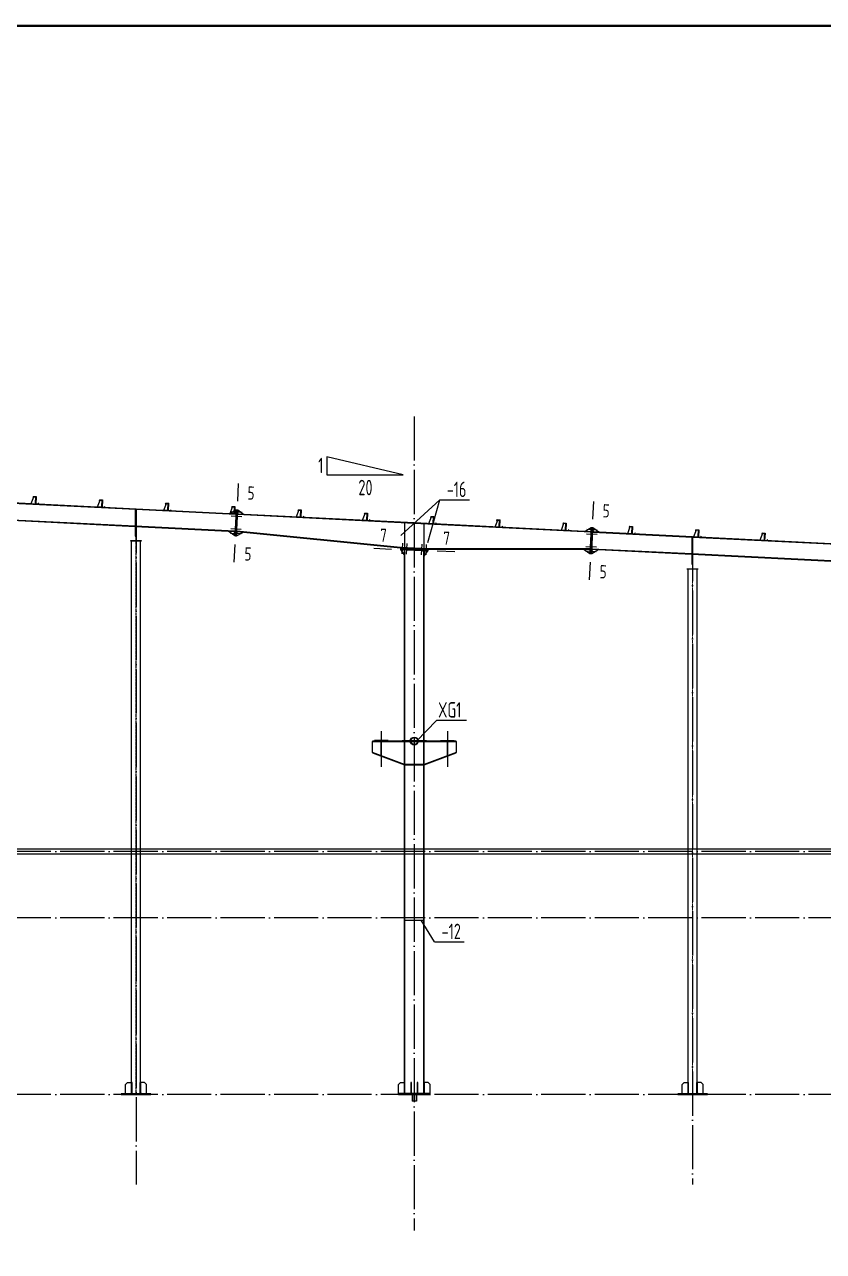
# Model space of a CAD drawing. Extents: x 447413 to 2975780, y -1432727 to 1301644.
# Drawn here: x 2674142 to 2692228, y -1015014 to -987253 of the extents above; entities that cross this region are included whole.
import ezdxf
from ezdxf.enums import TextEntityAlignment as Align

# ---------------------------------------------------------------- set-up
doc = ezdxf.new("R2010")
doc.units = 0
doc.header["$LTSCALE"] = 1000
doc.header["$MEASUREMENT"] = 0
for name, pattern in [('ACAD_ISO04W100', [30.5, 24, -3, 0.5, -3]), ('DOTE', [2.42, 2, -0.2, 0.02, -0.2]), ('线型4', [500, 150, -100, 150, -100])]:
    doc.linetypes.add(name, pattern=pattern)
for name, color, linetype in [('10', 7, 'Continuous'), ('114', 2, 'Continuous'), ('116', 1, 'Continuous'), ('14', 2, 'Continuous'), ('DOTE', 1, 'Continuous'), ('TDB_中实线', 7, 'Continuous'), ('TDB_中心线', 1, 'ACAD_ISO04W100'), ('THIN', 7, 'Continuous'), ('XG', 5, 'Continuous'), ('图框', 253, 'Continuous'), ('柱子', 3, 'Continuous'), ('钢板标注', 253, 'Continuous')]:
    doc.layers.add(name, color=color, linetype=linetype)
doc.layers.add('檩条', color=7, linetype='Continuous', lineweight=18)
doc.layers.add('门窗', color=3, linetype='线型4', lineweight=18)
doc.styles.add('PkpmHz', font='Pkpmeng', dxfattribs={"width": 0.6, "bigfont": 'hztxt'})
doc.styles.add('TSSD_Label', font='Tssdeng.shx', dxfattribs={"width": 0.7, "bigfont": 'hztxt.shx'})

# ---------------------------------------------------------------- blocks, each defined once
blk = doc.blocks.new('A$C3FEA3028')
at = {"layer": 'DOTE', "linetype": 'DOTE', "ltscale": 2}
blk.add_line((63, 169), (63, 0), dxfattribs=at)
at = {"layer": 'TDB_中实线'}
for p, q in [((5, 154), (-45, 0)), ((55, 154), (5, 154)), ((55, 160), (55, 0)), ((61, 26), (56, 26)), ((61, 0), (-45, 0))]:
    blk.add_line(p, q, dxfattribs=at)
at = {"layer": 'TDB_中实线', "const_width": 3.75}
for points in [[(64, 127), (53, 127)], [(64, 63), (53, 63)]]:
    blk.add_lwpolyline(points, dxfattribs=at)
at = {"layer": 'TDB_中实线'}
blk.add_lwpolyline([(61, 26), (55, 26), (55, 160), (61, 160)], close=True, dxfattribs=at)
at = {"layer": 'TDB_中心线', "ltscale": 20}
for p, q in [((67, 127), (51, 127)), ((67, 63), (51, 63))]:
    blk.add_line(p, q, dxfattribs=at)
at = {"layer": '檩条'}
blk.add_lwpolyline([(3, 164), (61, 164), (61, 0), (116, 0), (128, 23), (124, 25), (113, 4), (64, 4), (64, 169), (0, 169), (-12, 146), (-8, 144), (3, 164)], dxfattribs=at)
blk = doc.blocks.new('A$C6B0021A6')
at = {"layer": '图框', "color": 153, "const_width": 58, "elevation": -84000}
blk.add_lwpolyline([(111420, 1020), (2520, 1020), (2520, 83120), (111420, 83120)], close=True, dxfattribs=at)

msp = doc.modelspace()

# ---------------------------------------------------------------- linework, layer by layer
msp.add_line((2683543.5, -998010, 126000), (2682656.7, -998810.9, 126000))
at = {"color": 4, "elevation": 126000}
msp.add_lwpolyline([(2720975.7, -1005912.5), (2626735.7, -1005913.7), (2626735.7, -1006015.1), (2720975.7, -1006014)], close=True, dxfattribs=at)
at = {"layer": '10'}
for p, q in [((2678980.2, -997640.3, 126000), (2678960.2, -998039.8, 126000)), ((2687020.2, -998042.3, 126000), (2687000.2, -998441.8, 126000)), ((2678891.3, -999418, 126000), (2678911.3, -999018.5, 126000)), ((2682051.3, -999102.1, 126000), (2682450.9, -999120.2, 126000)), ((2683879.9, -999184.7, 126000), (2683480.4, -999166.7, 126000)), ((2686931.2, -999820, 126000), (2686951.2, -999420.5, 126000))]:
    msp.add_line(p, q, dxfattribs=at)
at = {"layer": '114'}
for p, q in [((2679067.8, -998290.5, 126000), (2678828.1, -998278.5, 126000)), ((2679062.7, -998392.3, 126000), (2678823, -998380.3, 126000)), ((2679043.4, -998779.8, 126000), (2678803.7, -998767.9, 126000)), ((2679048.4, -998678, 126000), (2678808.7, -998666, 126000)), ((2687102.7, -998794.3, 126000), (2686863, -998782.3, 126000)), ((2687107.8, -998692.4, 126000), (2686868.1, -998680.5, 126000)), ((2682691.2, -999231.1, 126000), (2682702.1, -998991.4, 126000)), ((2682791.1, -999235.6, 126000), (2682802, -998995.9, 126000)), ((2683131.2, -999251, 126000), (2683142.1, -999011.2, 126000)), ((2683231.1, -999255.5, 126000), (2683242, -999015.8, 126000)), ((2687088.4, -999080, 126000), (2686848.7, -999068, 126000)), ((2687083.3, -999181.8, 126000), (2686843.6, -999169.9, 126000))]:
    msp.add_line(p, q, dxfattribs=at)
at = {"layer": '114', "color": 1, "lineweight": 70}
for p, q in [((2678967.9, -998285.5, 126000), (2678928, -998283.5, 126000)), ((2678962.9, -998387.3, 126000), (2678922.9, -998385.3, 126000)), ((2678943.5, -998774.9, 126000), (2678903.5, -998772.9, 126000)), ((2678948.6, -998673, 126000), (2678908.6, -998671, 126000)), ((2687002.8, -998789.3, 126000), (2686962.9, -998787.3, 126000)), ((2687007.9, -998687.5, 126000), (2686968, -998685.5, 126000)), ((2682695.8, -999131.2, 126000), (2682697.6, -999091.3, 126000)), ((2682795.7, -999135.7, 126000), (2682797.5, -999095.8, 126000)), ((2683135.8, -999151.1, 126000), (2683137.6, -999111.1, 126000)), ((2683235.7, -999155.6, 126000), (2683237.5, -999115.7, 126000)), ((2686988.5, -999075, 126000), (2686948.6, -999073, 126000)), ((2686983.4, -999176.8, 126000), (2686943.5, -999174.8, 126000))]:
    msp.add_line(p, q, dxfattribs=at)
at = {"layer": '116', "ltscale": 0.1}
for p, q in [((2682915.7, -1011464.4, 126000), (2682915.7, -1011614.4, 126000)), ((2682924.2, -1011464.4, 126000), (2682924.2, -1011614.4, 126000)), ((2683007.2, -1011464.4, 126000), (2683007.2, -1011614.4, 126000)), ((2683015.7, -1011464.4, 126000), (2683015.7, -1011614.4, 126000)), ((2683015.7, -1011614.4, 126000), (2682915.7, -1011614.4, 126000))]:
    msp.add_line(p, q, dxfattribs=at)
at = {"layer": '14'}
for p, q in [((2676660.7, -998227.2, 126000), (2676648.7, -998226.6, 126000)), ((2676648.7, -998226.6, 126000), (2676648.7, -998603, 126000)), ((2676660.7, -998603.7, 126000), (2676660.7, -998227.2, 126000)), ((2678930.2, -998238.5, 126000), (2678790.9, -998321.7, 126000)), ((2678930.2, -998238.5, 126000), (2678901.3, -998817.8, 126000)), ((2678950.2, -998239.5, 126000), (2678921.3, -998818.8, 126000)), ((2678921.3, -998818.8, 126000), (2678950.2, -998239.5, 126000)), ((2678926.8, -998308.4, 126000), (2678930.2, -998238.5, 126000)), ((2678950.2, -998239.5, 126000), (2678930.2, -998238.5, 126000)), ((2678941.2, -998819.8, 126000), (2678970.2, -998240.5, 126000)), ((2678970.2, -998240.5, 126000), (2678950.2, -998239.5, 126000)), ((2678970.2, -998240.5, 126000), (2678966.7, -998310.4, 126000)), ((2679100.5, -998337.1, 126000), (2678970.2, -998240.5, 126000)), ((2678790.9, -998321.7, 126000), (2678905.8, -998327.4, 126000)), ((2678905.8, -998327.4, 126000), (2678926.8, -998308.4, 126000)), ((2678966.7, -998310.4, 126000), (2678985.7, -998331.4, 126000)), ((2678985.7, -998331.4, 126000), (2679100.5, -998337.1, 126000)), ((2682750.7, -998531.7, 126000), (2682740.7, -998531.2, 126000)), ((2682740.7, -998531.2, 126000), (2682740.7, -999093.2, 126000)), ((2682750.7, -999093.7, 126000), (2682750.7, -998531.7, 126000)), ((2683190.7, -998553.7, 126000), (2683180.7, -998553.2, 126000)), ((2683180.7, -998553.2, 126000), (2683180.7, -999113.1, 126000)), ((2683190.7, -999113.5, 126000), (2683190.7, -998553.7, 126000)), ((2676648.7, -998603, 126000), (2676660.7, -998603.7, 126000)), ((2676660.7, -998615.6, 126000), (2676648.7, -998615, 126000)), ((2676648.7, -998615, 126000), (2676648.7, -998830.9, 126000)), ((2676648.7, -998830.9, 126000), (2676660.7, -998830.9, 126000)), ((2676660.7, -998830.9, 126000), (2676660.7, -998615.6, 126000)), ((2676670.7, -998715.9, 126000), (2676660.7, -998715.9, 126000)), ((2676660.7, -998715.9, 126000), (2676660.7, -998930.9, 126000)), ((2676670.7, -998930.9, 126000), (2676670.7, -998715.9, 126000)), ((2678770.9, -998721.2, 126000), (2678901.3, -998817.8, 126000)), ((2678885.8, -998726.9, 126000), (2678770.9, -998721.2, 126000)), ((2678904.8, -998747.9, 126000), (2678885.8, -998726.9, 126000)), ((2678901.3, -998817.8, 126000), (2678904.8, -998747.9, 126000)), ((2678901.3, -998817.8, 126000), (2678921.3, -998818.8, 126000)), ((2678921.3, -998818.8, 126000), (2678941.2, -998819.8, 126000)), ((2678941.2, -998819.8, 126000), (2679080.1, -998743.4, 126000)), ((2678944.7, -998749.9, 126000), (2678941.2, -998819.8, 126000)), ((2678965.6, -998731.9, 126000), (2678944.7, -998749.9, 126000)), ((2679080.1, -998743.4, 126000), (2678965.6, -998731.9, 126000)), ((2686970.2, -998640.5, 126000), (2686830.9, -998723.7, 126000)), ((2686830.9, -998723.7, 126000), (2686945.7, -998729.4, 126000)), ((2686970.2, -998640.5, 126000), (2686941.2, -999219.8, 126000)), ((2686945.7, -998729.4, 126000), (2686966.7, -998710.4, 126000)), ((2686990.2, -998641.5, 126000), (2686961.2, -999220.8, 126000)), ((2686961.2, -999220.8, 126000), (2686990.2, -998641.5, 126000)), ((2686966.7, -998710.4, 126000), (2686970.2, -998640.5, 126000)), ((2686990.2, -998641.5, 126000), (2686970.2, -998640.5, 126000)), ((2686981.2, -999221.8, 126000), (2687010.2, -998642.5, 126000)), ((2687010.2, -998642.5, 126000), (2686990.2, -998641.5, 126000)), ((2687010.2, -998642.5, 126000), (2687006.7, -998712.4, 126000)), ((2687006.7, -998712.4, 126000), (2687025.6, -998733.4, 126000)), ((2687140.5, -998739.1, 126000), (2687010.2, -998642.5, 126000)), ((2687025.6, -998733.4, 126000), (2687140.5, -998739.1, 126000)), ((2676545.7, -998940.9, 126000), (2676545.7, -998930.9, 126000)), ((2676545.7, -998930.9, 126000), (2676785.7, -998930.9, 126000)), ((2676785.7, -998940.9, 126000), (2676545.7, -998940.9, 126000)), ((2676660.7, -998930.9, 126000), (2676670.7, -998930.9, 126000)), ((2676785.7, -998930.9, 126000), (2676785.7, -998940.9, 126000)), ((2682651.6, -999109.2, 126000), (2682650.7, -999129.2, 126000)), ((2682652.5, -999089.2, 126000), (2682651.6, -999109.2, 126000)), ((2682651.6, -999109.2, 126000), (2683281.5, -999137.7, 126000)), ((2683281.5, -999137.7, 126000), (2682651.6, -999109.2, 126000)), ((2683282.4, -999117.7, 126000), (2682652.5, -999089.2, 126000)), ((2682740.7, -999093.2, 126000), (2682750.7, -999093.7, 126000)), ((2683180.7, -999113.1, 126000), (2683190.7, -999113.5, 126000)), ((2683281.5, -999137.7, 126000), (2683282.4, -999117.7, 126000)), ((2689260.7, -998857.2, 126000), (2689248.7, -998856.6, 126000)), ((2689248.7, -998856.6, 126000), (2689248.7, -999233, 126000)), ((2689260.7, -999233.6, 126000), (2689260.7, -998857.2, 126000)), ((2682650.7, -999129.2, 126000), (2683280.6, -999157.6, 126000)), ((2682655.8, -999129.4, 126000), (2682740.7, -999263.2, 126000)), ((2682720.7, -999132.3, 126000), (2682655.8, -999129.4, 126000)), ((2682740.7, -999153.2, 126000), (2682720.7, -999132.3, 126000)), ((2682740.7, -999263.2, 126000), (2682740.7, -999153.2, 126000)), ((2683210.7, -999154.5, 126000), (2683190.7, -999173.6, 126000)), ((2683190.7, -999283.6, 126000), (2683275.6, -999157.4, 126000)), ((2683190.7, -999173.6, 126000), (2683190.7, -999283.6, 126000)), ((2683275.6, -999157.4, 126000), (2683210.7, -999154.5, 126000)), ((2683280.6, -999157.6, 126000), (2683281.5, -999137.7, 126000)), ((2686810.7, -999129.9, 126000), (2686941.2, -999219.8, 126000)), ((2686925.7, -999129.9, 126000), (2686810.7, -999129.9, 126000)), ((2686944.7, -999149.9, 126000), (2686925.7, -999129.9, 126000)), ((2686941.2, -999219.8, 126000), (2686944.7, -999149.9, 126000)), ((2686941.2, -999219.8, 126000), (2686961.2, -999220.8, 126000)), ((2686961.2, -999220.8, 126000), (2686981.2, -999221.8, 126000)), ((2686981.2, -999221.8, 126000), (2687120.5, -999138.6, 126000)), ((2686984.7, -999151.9, 126000), (2686981.2, -999221.8, 126000)), ((2687005.7, -999132.9, 126000), (2686984.7, -999151.9, 126000)), ((2687120.5, -999138.6, 126000), (2687005.7, -999132.9, 126000)), ((2689248.7, -999233, 126000), (2689260.7, -999233.6, 126000)), ((2689260.7, -999245.7, 126000), (2689248.7, -999245.1, 126000)), ((2689248.7, -999245.1, 126000), (2689248.7, -999465.9, 126000)), ((2689260.7, -999465.9, 126000), (2689260.7, -999245.7, 126000)), ((2689270.7, -999345.9, 126000), (2689260.7, -999345.9, 126000)), ((2689260.7, -999345.9, 126000), (2689260.7, -999565.9, 126000)), ((2689270.7, -999565.9, 126000), (2689270.7, -999345.9, 126000)), ((2689145.7, -999575.9, 126000), (2689145.7, -999565.9, 126000)), ((2689145.7, -999565.9, 126000), (2689385.7, -999565.9, 126000)), ((2689385.7, -999575.9, 126000), (2689145.7, -999575.9, 126000)), ((2689248.7, -999465.9, 126000), (2689260.7, -999465.9, 126000)), ((2689260.7, -999565.9, 126000), (2689270.7, -999565.9, 126000)), ((2689385.7, -999565.9, 126000), (2689385.7, -999575.9, 126000)), ((2682740.7, -1003464.4, 126000), (2682015.7, -1003464.4, 126000)), ((2682015.7, -1003464.4, 126000), (2682015.7, -1003476.4, 126000)), ((2682015.7, -1003722.4, 126000), (2682015.7, -1003476.4, 126000)), ((2682015.7, -1003476.4, 126000), (2682740.7, -1003476.4, 126000)), ((2682015.7, -1003476.4, 126000), (2682740.7, -1003476.4, 126000)), ((2682370.7, -1003452.4, 126000), (2682060.7, -1003452.4, 126000)), ((2682060.7, -1003452.4, 126000), (2682060.7, -1003464.4, 126000)), ((2682060.7, -1003464.4, 126000), (2682370.7, -1003464.4, 126000)), ((2682221.2, -1003476.4, 126000), (2682210.2, -1003476.4, 126000)), ((2682210.2, -1003476.4, 126000), (2682210.2, -1003794.8, 126000)), ((2682221.2, -1003798.9, 126000), (2682221.2, -1003476.4, 126000)), ((2682370.7, -1003464.4, 126000), (2682370.7, -1003452.4, 126000)), ((2682740.7, -1003476.4, 126000), (2682740.7, -1003464.4, 126000)), ((2682740.7, -1003476.4, 126000), (2682740.7, -1003992.4, 126000)), ((2683178.7, -1003464.4, 126000), (2682752.7, -1003464.4, 126000)), ((2682752.7, -1003464.4, 126000), (2682752.7, -1003475.4, 126000)), ((2682752.7, -1003475.4, 126000), (2683178.7, -1003475.4, 126000)), ((2683178.7, -1003475.4, 126000), (2683178.7, -1003464.4, 126000)), ((2683915.7, -1003464.4, 126000), (2683190.7, -1003464.4, 126000)), ((2683190.7, -1003464.4, 126000), (2683190.7, -1003476.4, 126000)), ((2683190.7, -1003992.4, 126000), (2683190.7, -1003476.4, 126000)), ((2683190.7, -1003476.4, 126000), (2683915.7, -1003476.4, 126000)), ((2683190.7, -1003476.4, 126000), (2683915.7, -1003476.4, 126000)), ((2683560.7, -1003452.4, 126000), (2683870.7, -1003452.4, 126000)), ((2683560.7, -1003464.4, 126000), (2683560.7, -1003452.4, 126000)), ((2683870.7, -1003464.4, 126000), (2683560.7, -1003464.4, 126000)), ((2683721.2, -1003476.4, 126000), (2683710.2, -1003476.4, 126000)), ((2683710.2, -1003476.4, 126000), (2683710.2, -1003798.9, 126000)), ((2683721.2, -1003794.8, 126000), (2683721.2, -1003476.4, 126000)), ((2683870.7, -1003452.4, 126000), (2683870.7, -1003464.4, 126000)), ((2683915.7, -1003476.4, 126000), (2683915.7, -1003464.4, 126000)), ((2683915.7, -1003476.4, 126000), (2683915.7, -1003722.4, 126000)), ((2682740.7, -1003992.4, 126000), (2682015.7, -1003722.4, 126000)), ((2682740.7, -1003992.4, 126000), (2682015.7, -1003722.4, 126000)), ((2682015.7, -1003722.4, 126000), (2682015.7, -1003734.4, 126000)), ((2682015.7, -1003734.4, 126000), (2682740.7, -1004004.4, 126000)), ((2682210.2, -1003794.8, 126000), (2682221.2, -1003798.9, 126000)), ((2683915.7, -1003722.4, 126000), (2683190.7, -1003992.4, 126000)), ((2683915.7, -1003722.4, 126000), (2683190.7, -1003992.4, 126000)), ((2683190.7, -1004004.4, 126000), (2683915.7, -1003734.4, 126000)), ((2683710.2, -1003798.9, 126000), (2683721.2, -1003794.8, 126000)), ((2683915.7, -1003734.4, 126000), (2683915.7, -1003722.4, 126000)), ((2682740.7, -1004004.4, 126000), (2682740.7, -1003992.4, 126000)), ((2683178.7, -1003993.4, 126000), (2682752.7, -1003993.4, 126000)), ((2682752.7, -1003993.4, 126000), (2682752.7, -1004004.4, 126000)), ((2682752.7, -1004004.4, 126000), (2683178.7, -1004004.4, 126000)), ((2683178.7, -1004004.4, 126000), (2683178.7, -1003993.4, 126000)), ((2683190.7, -1003992.4, 126000), (2683190.7, -1004004.4, 126000)), ((2682605.7, -1011237.4, 126000), (2682650.7, -1011192.4, 126000)), ((2682605.7, -1011442.4, 126000), (2682605.7, -1011237.4, 126000)), ((2682650.7, -1011192.4, 126000), (2682740.7, -1011192.4, 126000)), ((2682740.7, -1011192.4, 126000), (2682740.7, -1011422.4, 126000)), ((2682750.7, -1011192.4, 126000), (2682740.7, -1011192.4, 126000)), ((2682740.7, -1011192.4, 126000), (2682740.7, -1011442.4, 126000)), ((2682750.7, -1011442.4, 126000), (2682750.7, -1011192.4, 126000)), ((2682900, -1011192.4, 126000), (2682884, -1011192.4, 126000)), ((2682884, -1011192.4, 126000), (2682884, -1011442.4, 126000)), ((2682900, -1011442.4, 126000), (2682900, -1011192.4, 126000)), ((2683047.4, -1011192.4, 126000), (2683031.4, -1011192.4, 126000)), ((2683031.4, -1011192.4, 126000), (2683031.4, -1011442.4, 126000)), ((2683047.4, -1011442.4, 126000), (2683047.4, -1011192.4, 126000)), ((2683190.7, -1011192.4, 126000), (2683180.7, -1011192.4, 126000)), ((2683180.7, -1011192.4, 126000), (2683180.7, -1011442.4, 126000)), ((2683280.7, -1011192.4, 126000), (2683190.7, -1011192.4, 126000)), ((2683190.7, -1011192.4, 126000), (2683190.7, -1011422.4, 126000)), ((2683190.7, -1011442.4, 126000), (2683190.7, -1011192.4, 126000)), ((2683325.7, -1011237.4, 126000), (2683280.7, -1011192.4, 126000)), ((2683325.7, -1011442.4, 126000), (2683325.7, -1011237.4, 126000)), ((2683325.7, -1011442.4, 126000), (2682605.7, -1011442.4, 126000)), ((2682605.7, -1011442.4, 126000), (2682605.7, -1011464.4, 126000)), ((2682720.7, -1011442.4, 126000), (2682605.7, -1011442.4, 126000)), ((2682605.7, -1011464.4, 126000), (2683325.7, -1011464.4, 126000)), ((2682740.7, -1011422.4, 126000), (2682720.7, -1011442.4, 126000)), ((2682740.7, -1011442.4, 126000), (2682750.7, -1011442.4, 126000)), ((2682884, -1011442.4, 126000), (2682900, -1011442.4, 126000)), ((2683031.4, -1011442.4, 126000), (2683047.4, -1011442.4, 126000)), ((2683180.7, -1011442.4, 126000), (2683190.7, -1011442.4, 126000)), ((2683190.7, -1011422.4, 126000), (2683210.7, -1011442.4, 126000)), ((2683210.7, -1011442.4, 126000), (2683325.7, -1011442.4, 126000)), ((2683325.7, -1011464.4, 126000), (2683325.7, -1011442.4, 126000))]:
    msp.add_line(p, q, dxfattribs=at)
at = {"layer": '14', "ltscale": 100}
for p, q in [((2683190.7, -1007464.4, 126000), (2682740.7, -1007464.4, 126000)), ((2682740.7, -1007514.4, 126000), (2683190.7, -1007514.4, 126000))]:
    msp.add_line(p, q, dxfattribs=at)
at = {"layer": '14', "ltscale": 0.1}
for p, q in [((2676430.7, -1011239.4, 126000), (2676475.7, -1011194.4, 126000)), ((2676430.7, -1011444.4, 126000), (2676430.7, -1011239.4, 126000)), ((2676475.7, -1011194.4, 126000), (2676565.7, -1011194.4, 126000)), ((2676565.7, -1011194.4, 126000), (2676565.7, -1011424.4, 126000)), ((2676575.7, -1011194.4, 126000), (2676565.7, -1011194.4, 126000)), ((2676565.7, -1011194.4, 126000), (2676565.7, -1011444.4, 126000)), ((2676575.7, -1011444.4, 126000), (2676575.7, -1011194.4, 126000)), ((2676765.7, -1011194.4, 126000), (2676755.7, -1011194.4, 126000)), ((2676755.7, -1011194.4, 126000), (2676755.7, -1011444.4, 126000)), ((2676855.7, -1011194.4, 126000), (2676765.7, -1011194.4, 126000)), ((2676765.7, -1011194.4, 126000), (2676765.7, -1011424.4, 126000)), ((2676765.7, -1011444.4, 126000), (2676765.7, -1011194.4, 126000)), ((2676900.7, -1011239.4, 126000), (2676855.7, -1011194.4, 126000)), ((2676900.7, -1011444.4, 126000), (2676900.7, -1011239.4, 126000)), ((2689030.7, -1011239.4, 126000), (2689075.7, -1011194.4, 126000)), ((2689030.7, -1011444.4, 126000), (2689030.7, -1011239.4, 126000)), ((2689075.7, -1011194.4, 126000), (2689165.7, -1011194.4, 126000)), ((2689165.7, -1011194.4, 126000), (2689165.7, -1011424.4, 126000)), ((2689175.7, -1011194.4, 126000), (2689165.7, -1011194.4, 126000)), ((2689165.7, -1011194.4, 126000), (2689165.7, -1011444.4, 126000)), ((2689175.7, -1011444.4, 126000), (2689175.7, -1011194.4, 126000)), ((2689365.7, -1011194.4, 126000), (2689355.7, -1011194.4, 126000)), ((2689355.7, -1011194.4, 126000), (2689355.7, -1011444.4, 126000)), ((2689455.7, -1011194.4, 126000), (2689365.7, -1011194.4, 126000)), ((2689365.7, -1011194.4, 126000), (2689365.7, -1011424.4, 126000)), ((2689365.7, -1011444.4, 126000), (2689365.7, -1011194.4, 126000)), ((2689500.7, -1011239.4, 126000), (2689455.7, -1011194.4, 126000)), ((2689500.7, -1011444.4, 126000), (2689500.7, -1011239.4, 126000)), ((2677000.7, -1011444.4, 126000), (2676330.7, -1011444.4, 126000)), ((2676330.7, -1011444.4, 126000), (2676330.7, -1011464.4, 126000)), ((2676330.7, -1011464.4, 126000), (2677000.7, -1011464.4, 126000)), ((2676545.7, -1011444.4, 126000), (2676430.7, -1011444.4, 126000)), ((2676565.7, -1011424.4, 126000), (2676545.7, -1011444.4, 126000)), ((2676565.7, -1011444.4, 126000), (2676575.7, -1011444.4, 126000)), ((2676755.7, -1011444.4, 126000), (2676765.7, -1011444.4, 126000)), ((2676765.7, -1011424.4, 126000), (2676785.7, -1011444.4, 126000)), ((2676785.7, -1011444.4, 126000), (2676900.7, -1011444.4, 126000)), ((2677000.7, -1011464.4, 126000), (2677000.7, -1011444.4, 126000)), ((2689600.7, -1011444.4, 126000), (2688930.7, -1011444.4, 126000)), ((2688930.7, -1011444.4, 126000), (2688930.7, -1011464.4, 126000)), ((2688930.7, -1011464.4, 126000), (2689600.7, -1011464.4, 126000)), ((2689145.7, -1011444.4, 126000), (2689030.7, -1011444.4, 126000)), ((2689165.7, -1011424.4, 126000), (2689145.7, -1011444.4, 126000)), ((2689165.7, -1011444.4, 126000), (2689175.7, -1011444.4, 126000)), ((2689355.7, -1011444.4, 126000), (2689365.7, -1011444.4, 126000)), ((2689365.7, -1011424.4, 126000), (2689385.7, -1011444.4, 126000)), ((2689385.7, -1011444.4, 126000), (2689500.7, -1011444.4, 126000)), ((2689600.7, -1011464.4, 126000), (2689600.7, -1011444.4, 126000))]:
    msp.add_line(p, q, dxfattribs=at)
at = {"layer": 'DOTE', "color": 8, "linetype": 'DOTE', "ltscale": 0.5}
for p, q in [((2682965.7, -996118.2, 126000), (2682965.7, -1014542.3, 126000)), ((2676665.7, -998215.4, 126000), (2676665.7, -1013500.5, 126000)), ((2689265.7, -998845.4, 126000), (2689265.7, -1013500.5, 126000)), ((2723139.5, -1005964.4, 126000), (2621493.9, -1005964.4, 126000)), ((2723139.5, -1007464.4, 126000), (2621493.9, -1007464.4, 126000)), ((2723139.5, -1011464.4, 126000), (2621493.9, -1011464.4, 126000))]:
    msp.add_line(p, q, dxfattribs=at)
at = {"layer": 'DOTE'}
for p, q in [((2682215.7, -1003238.3, 126000), (2682215.7, -1004049.7, 126000)), ((2683715.7, -1003238.3, 126000), (2683715.7, -1004049.7, 126000))]:
    msp.add_line(p, q, dxfattribs=at)
at = {"layer": 'THIN'}
for p, q in [((2680985.1, -997035.2, 126000), (2680985.1, -997441.7, 126000)), ((2682713.9, -997441.7, 126000), (2680985.1, -997035.2, 126000)), ((2680985.1, -997441.7, 126000), (2682713.9, -997441.7, 126000)), ((2683274.7, -998972.8, 126000), (2683543.5, -998010, 126000)), ((2683543.5, -998010, 126000), (2684217.8, -998010, 126000)), ((2683422.9, -1008012, 126000), (2683123.6, -1007514.4, 126000)), ((2683422.9, -1008012, 126000), (2684097.1, -1008012, 126000))]:
    msp.add_line(p, q, dxfattribs=at)
at = {"layer": 'XG'}
for p, q in [((2683471.3, -1002999.4, 126000), (2683015.7, -1003464.4, 126000)), ((2684145.5, -1002999.4, 126000), (2683471.3, -1002999.4, 126000)), ((2682690.7, -1003454.4, 126000), (2683240.7, -1003454.4, 126000)), ((2682690.7, -1003474.4, 126000), (2683240.7, -1003474.4, 126000))]:
    msp.add_line(p, q, dxfattribs=at)
for radius in [90, 80]:
    msp.add_circle((2682965.7, -1003464.4, 126000), radius, dxfattribs=at)
at = {"layer": '柱子'}
for p, q in [((2676665.7, -998215.4, 126000), (2673865.8, -998075.4, 126000)), ((2676665.1, -998227.4, 126000), (2673865.8, -998087.4, 126000)), ((2678925.2, -998340.4, 126000), (2676665.1, -998227.4, 126000)), ((2678925.8, -998328.4, 126000), (2676665.7, -998215.4, 126000)), ((2676646.3, -998602.9, 126000), (2673865.8, -998463.9, 126000)), ((2676645.7, -998614.9, 126000), (2673865.8, -998475.9, 126000)), ((2682965.1, -998542.4, 126000), (2678965.1, -998342.4, 126000)), ((2682965.7, -998530.4, 126000), (2678965.7, -998330.4, 126000)), ((2686965.1, -998742.4, 126000), (2682965.1, -998542.4, 126000)), ((2686965.7, -998730.4, 126000), (2682965.7, -998530.4, 126000)), ((2678905.8, -998727.9, 126000), (2676645.7, -998614.9, 126000)), ((2678906.4, -998715.9, 126000), (2676646.3, -998602.9, 126000)), ((2682652, -999101.2, 126000), (2678945.7, -998729.9, 126000)), ((2682652.5, -999089.2, 126000), (2678946.3, -998717.9, 126000)), ((2689265.1, -998857.4, 126000), (2687005.1, -998744.4, 126000)), ((2689265.7, -998845.4, 126000), (2687005.7, -998732.4, 126000)), ((2676565.7, -1011444.4, 126000), (2676565.7, -998940.9, 126000)), ((2676662.7, -998940.9, 126000), (2676565.7, -998940.9, 126000)), ((2676765.7, -998940.9, 126000), (2676668.7, -998940.9, 126000)), ((2676765.7, -1011444.4, 126000), (2676765.7, -998940.9, 126000)), ((2686946.3, -999117.9, 126000), (2683282.4, -999117.7, 126000)), ((2689246.3, -999232.9, 126000), (2686986.3, -999119.9, 126000)), ((2695665.1, -999177.4, 126000), (2689265.1, -998857.4, 126000)), ((2695665.7, -999165.4, 126000), (2689265.7, -998845.4, 126000)), ((2682740.7, -1003464.4, 126000), (2682740.7, -999133.2, 126000)), ((2682750.7, -999133.7, 126000), (2682740.7, -999133.2, 126000)), ((2682750.7, -1003464.4, 126000), (2682750.7, -999133.7, 126000)), ((2683180.7, -1003464.4, 126000), (2683180.7, -999153.1, 126000)), ((2683190.7, -999153.6, 126000), (2683180.7, -999153.1, 126000)), ((2683190.7, -1003464.4, 126000), (2683190.7, -999153.6, 126000)), ((2686945.7, -999129.9, 126000), (2683281.8, -999129.7, 126000)), ((2689245.7, -999244.9, 126000), (2686985.7, -999131.9, 126000)), ((2695645.7, -999564.9, 126000), (2689245.7, -999244.9, 126000)), ((2695646.3, -999552.9, 126000), (2689246.3, -999232.9, 126000)), ((2689165.7, -1011444.4, 126000), (2689165.7, -999575.9, 126000)), ((2689262.7, -999575.9, 126000), (2689165.7, -999575.9, 126000)), ((2689365.7, -999575.9, 126000), (2689268.7, -999575.9, 126000)), ((2689365.7, -1011444.4, 126000), (2689365.7, -999575.9, 126000)), ((2682740.7, -1011442.4, 126000), (2682740.7, -1003464.4, 126000)), ((2682752.7, -1003464.4, 126000), (2682740.7, -1003464.4, 126000)), ((2682752.7, -1011442.4, 126000), (2682752.7, -1003464.4, 126000)), ((2683178.7, -1003464.4, 126000), (2682752.7, -1003464.4, 126000)), ((2683178.7, -1011442.4, 126000), (2683178.7, -1003464.4, 126000)), ((2683190.7, -1003464.4, 126000), (2683178.7, -1003464.4, 126000)), ((2683190.7, -1011442.4, 126000), (2683190.7, -1003464.4, 126000))]:
    msp.add_line(p, q, dxfattribs=at)
at = {"layer": '钢板标注', "const_width": 0.1, "elevation": 126000}
for points in [[(2682648.7, -998991.4, -1), (2682648.8, -998991.4, -1)], [(2683282.7, -999018.5, -1), (2683282.8, -999018.5, -1)]]:
    msp.add_lwpolyline(points, format="xyb", close=True, dxfattribs=at)
at = {"layer": '门窗', "ltscale": 0.0001}
for p, q in [((2676665.2, -1011444.4, 126000), (2676665.2, -998816, 126000)), ((2676666.2, -1011444.4, 126000), (2676666.2, -998816, 126000)), ((2689265.2, -1011444.4, 126000), (2689265.2, -999446, 126000)), ((2689266.2, -1011444.4, 126000), (2689266.2, -999446, 126000))]:
    msp.add_line(p, q, dxfattribs=at)

# ---------------------------------------------------------------- block references
msp.add_blockref('A$C6B0021A6', (2617178.3, -1070402.1, 210000))
at = {"layer": '檩条', "color": 2, "rotation": 357.1319164419259}
for p in [(2674333.4, -998098.8, 126000), (2675833.4, -998174, 126000), (2677333.4, -998249.1, 126000), (2678833.4, -998324.3, 126000), (2680333.4, -998399.4, 126000), (2681833.4, -998474.6, 126000), (2683333.4, -998549.7, 126000), (2684833.4, -998624.9, 126000), (2686333.4, -998700, 126000), (2687833.4, -998775.2, 126000), (2689333.4, -998850.1, 126000), (2690833.4, -998925.3, 126000)]:
    msp.add_blockref('A$C3FEA3028', p, dxfattribs=at)

# ---------------------------------------------------------------- texts
at = {"layer": '10', "style": 'PkpmHz', "width": 0.77}
for s, rotation, p in [('5', 357.13712, (2679269.8, -997855, 126000)), ('5', 357.13675, (2687309.8, -998257, 126000)), ('7', 357.41301, (2682264.7, -998811.4, 126000)), ('7', 357.41301, (2683693.7, -998876, 126000)), ('5', 357.13712, (2679200.9, -999233.3, 126000)), ('5', 357.13675, (2687240.9, -999635.3, 126000))]:
    msp.add_text(s, height=300, rotation=rotation, dxfattribs=at).set_placement(p, align=Align.MIDDLE_CENTER)
at = {"layer": 'THIN', "style": 'TSSD_Label', "width": 0.7}
for s, p in [('1', (2680847.9, -997230.7, 126000)), ('20', (2681859.4, -997728.9, 126000)), ('-16', (2683922.3, -997770.3, 126000)), ('-12', (2683801.7, -1007772.3, 126000))]:
    msp.add_text(s, height=350, dxfattribs=at).set_placement(p, align=Align.MIDDLE_CENTER)
at = {"layer": 'XG', "style": 'TSSD_Label', "width": 0.7}
msp.add_text('XG1', height=350, dxfattribs=at).set_placement((2683766.7, -1002759.6, 126000), align=Align.MIDDLE_CENTER)

doc.saveas('drawing.dxf')
